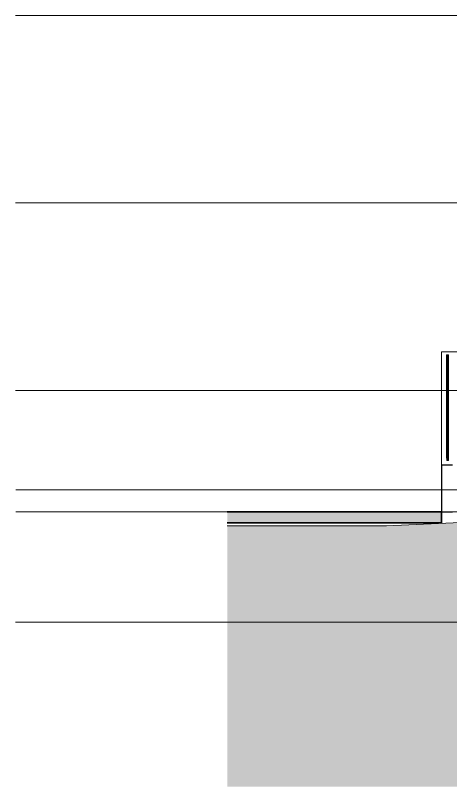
# Model space of a CAD drawing. Header units: millimetres. Extents: x -92143 to -2058, y -8802 to 35300.
# Drawn here: x -92143 to -84255, y -4980 to 9000 of the extents above; entities that cross this region are included whole.
import ezdxf

# ---------------------------------------------------------------- set-up
doc = ezdxf.new("R2010")
doc.units = ezdxf.units.MM
doc.linetypes.add('Centre', pattern=[31.75, 6.35, -4.7625, 15.875, -4.7625])
for name, color, linetype, lineweight in [('A-DETL-GENF-2', 9, 'Continuous', 9), ('A-DETL-THIN', 151, 'Continuous', 9), ('A-FLOR-3', 192, 'Continuous', 35), ('A-FLOR-HRAL', 11, 'Continuous', 9), ('A-FLOR-HRAL-3', 11, 'Continuous', 18), ('A-FLOR-LEVL-2', 51, 'Centre', 9), ('A-FLOR-PATT-3', 8, 'Continuous', 9), ('A-WALL-3', 113, 'Continuous', 25), ('S-COLS', 52, 'Continuous', 9)]:
    doc.layers.add(name, color=color, linetype=linetype, lineweight=lineweight)

# ---------------------------------------------------------------- blocks, each defined once
blk = doc.blocks.new('NBS_CLDPhysicalSecuritySystems_MtlMeshPnlFncngSym_CLDModsecSecurusS3_InfillPanel - NBS_CLDPhysicalSecuritySystems_MtlMeshPnlFncngSym_CLDModsecSecurusS2_InfillPanel-2369432-TKCS_MẶT CẮT E')
at = {"layer": 'A-FLOR-HRAL'}
for p, q in [((-84329, 971), (-84329, 2850)), ((-84324, 2850), (-84329, 2850)), ((-84295, 2850), (-84312, 2850)), ((-84291, 2850), (-84295, 2850)), ((-84291, 971), (-84291, 2850)), ((-84324, 971), (-84329, 971)), ((-84291, 971), (-84293, 971))]:
    blk.add_line(p, q, dxfattribs=at)
at = {"layer": 'A-FLOR-HRAL-3'}
for p, q in [((-84324, 2850), (-84324, 930)), ((-84312, 2850), (-84324, 2850)), ((-84312, 930), (-84312, 2850)), ((-84324, 930), (-84312, 930)), ((-84294, 971), (-84312, 971)), ((-84312, 971), (-84312, 930)), ((-84312, 930), (-84294, 930)), ((-84291, 933), (-84291, 968))]:
    blk.add_line(p, q, dxfattribs=at)
for centre, start, end in [((-84294, 968), 0, 90), ((-84294, 933), 270, 0)]:
    blk.add_arc(centre, 3, start, end, dxfattribs=at)

msp = doc.modelspace()

# ---------------------------------------------------------------- hatches: boundary and pattern name
at = {"layer": 'A-DETL-GENF-2'}
h = msp.add_hatch(dxfattribs=at)
h.set_pattern_fill('FP_80', color=256, style=0, pattern_type=2)
h.set_pattern_definition([(0, (-51987.05, 14125), (725.805, 725.805), [725.805, -725.805]), (0, (-51987.05, 14397.2), (725.805, 725.805), [725.805, -725.805]), (0, (-51987.05, 14669.35), (725.805, 725.805), [725.805, -725.805]), (90, (-51896.3, 14760.1), (-725.805, 725.805), [725.805, -725.805]), (90, (-51624.15, 14760.1), (-725.805, 725.805), [725.805, -725.805]), (90, (-51352, 14760.1), (-725.805, 725.805), [725.805, -725.805])])
h.paths.add_polyline_path([(-45145.7, -4979.5), (-9386.6, -4979.5), (-9386.6, 100), (-17236.9, 100), (-17236.9, -2050), (-16329.5, -2050), (-16329.5, -3550), (-16290.7, -3550), (-16290.7, -3600), (-18395.8, -3600), (-18395.8, -3550), (-18344.9, -3550), (-18344.9, -2350), (-24260.8, -2350), (-24260.8, -3550), (-24210.8, -3550), (-24210.8, -3600), (-26810.8, -3600), (-26810.8, -3550), (-26760.8, -3550), (-26760.8, -2350), (-32412.2, -2350), (-32412.2, -3550), (-32362.2, -3550), (-32362.2, -3600), (-34962.2, -3600), (-34962.2, -3550), (-34912.2, -3550), (-34912.2, -2350), (-35962.3, -2350), (-35962.3, -3550), (-35912.3, -3550), (-35912.3, -3600), (-38512.3, -3600), (-38512.3, -3550), (-38462.3, -3550), (-38462.3, -2350), (-44085.8, -2350), (-44085.8, -3550), (-44035.8, -3550), (-44035.8, -3600), (-46635.8, -3600), (-46635.8, -3550), (-46585.8, -3550), (-46585.8, -2350), (-52283.7, -2350), (-52283.7, -3550), (-52233.7, -3550), (-52233.7, -3600), (-54833.7, -3600), (-54833.7, -3550), (-54783.7, -3550), (-54783.7, -2350), (-60484.3, -2350), (-60484.3, -3550), (-60434.3, -3550), (-60434.3, -3600), (-63034.3, -3600), (-63034.3, -3550), (-62984.3, -3550), (-62984.3, -2350), (-68686.7, -2350), (-68686.7, -3550), (-68637, -3550), (-68637, -3600), (-71237, -3600), (-71237, -3550), (-71186.7, -3550), (-71186.7, -2350), (-77128.9, -2350), (-77128.9, -3550), (-77081.7, -3550), (-77081.7, -3600), (-79185.9, -3600), (-79185.9, -3550), (-79135.9, -3550), (-79135.9, -2050), (-78237, -2050), (-78237, 0), (-79418.2, 0), (-85418.2, -250), (-88303.2, -250), (-88303.2, -4979.5), (-45762.2, -4979.5)])
at = {"layer": 'A-FLOR-PATT-3'}
msp.add_hatch(color=256, dxfattribs=at).paths.add_polyline_path([(-85837.1, -200), (-84418.2, -200), (-84418.2, 0), (-88303.2, 0), (-88303.2, -200)])

# ---------------------------------------------------------------- linework, layer by layer
at = {"layer": 'A-DETL-THIN'}
for p, q in [((-79418.2, 0), (-85418.2, -250)), ((-85418.2, -250), (-88303.2, -250))]:
    msp.add_line(p, q, dxfattribs=at)
at = {"layer": 'A-FLOR-3'}
for p, q in [((-84418.2, 0), (-88303.2, 0)), ((-84418.2, -200), (-84418.2, 0)), ((-88303.2, -200), (-84418.2, -200))]:
    msp.add_line(p, q, dxfattribs=at)
at = {"layer": 'A-FLOR-LEVL-2'}
for p, q in [((-92142.8, 9000), (-5549.7, 9000)), ((-92142.8, 5600), (-5549.7, 5600)), ((-92142.8, 2200), (-5549.7, 2200)), ((-5549.7, 400), (-92142.8, 400)), ((-7454.7, 0), (-92142.8, 0)), ((-92142.8, -2000), (-7454.7, -2000))]:
    msp.add_line(p, q, dxfattribs=at)
at = {"layer": 'A-WALL-3'}
for p, q in [((-84418.2, 850), (-84418.2, 0)), ((-84218.2, 850), (-84418.2, 850)), ((-84418.2, 0), (-84218.2, 0))]:
    msp.add_line(p, q, dxfattribs=at)
at = {"layer": 'S-COLS'}
for p, q in [((-84418.2, 2900), (-84418.2, 850)), ((-84118.2, 2900), (-84418.2, 2900)), ((-84418.2, -200), (-84418.2, -208.3))]:
    msp.add_line(p, q, dxfattribs=at)

# ---------------------------------------------------------------- block references
at = {"layer": 'A-FLOR-HRAL'}
msp.add_blockref('NBS_CLDPhysicalSecuritySystems_MtlMeshPnlFncngSym_CLDModsecSecurusS3_InfillPanel - NBS_CLDPhysicalSecuritySystems_MtlMeshPnlFncngSym_CLDModsecSecurusS2_InfillPanel-2369432-TKCS_MẶT CẮT E', (0, 0), dxfattribs=at)

doc.saveas('drawing.dxf')
